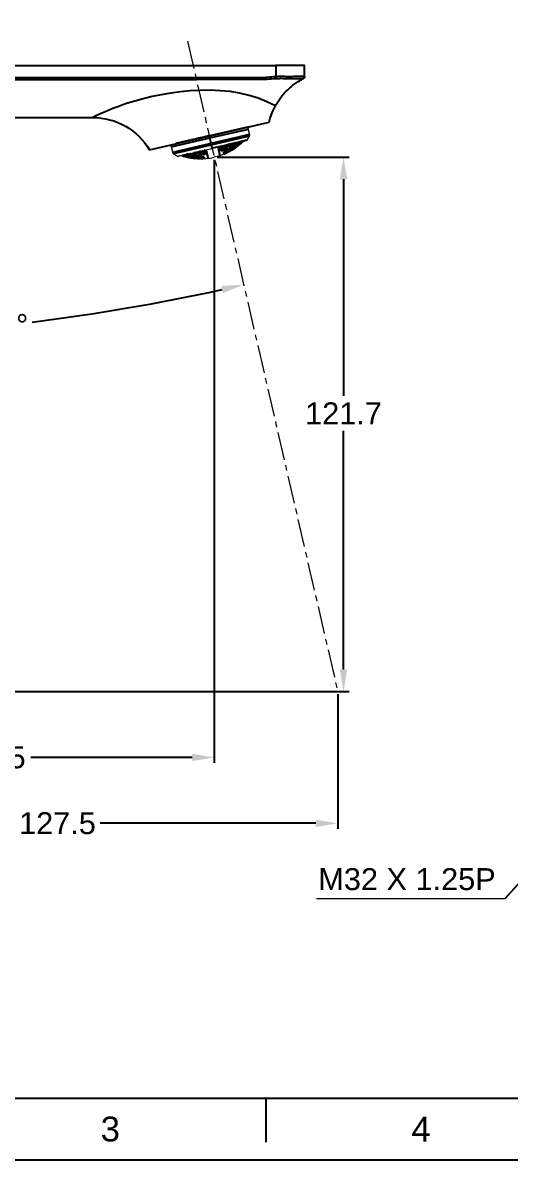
# Model space of a CAD drawing. Header units: millimetres. Extents: x 4812 to 5406, y -603 to -183.
# Drawn here: x 4983.4 to 5094.4, y -603.4 to -344.5 of the extents above; entities that cross this region are included whole.
import ezdxf

# ---------------------------------------------------------------- set-up
doc = ezdxf.new("R2010")
doc.units = ezdxf.units.MM
doc.header["$LTSCALE"] = 0.1
doc.linetypes.add('CENTERX2', pattern=[101.6, 63.5, -12.7, 12.7, -12.7])
doc.layers.get('0').update_dxf_attribs({"lineweight": 13})
doc.layers.add('CENTER', color=1, linetype='CENTERX2', lineweight=15)
doc.layers.add('DIM', color=3, linetype='Continuous', lineweight=9)
doc.layers.add('FORM', color=7, linetype='Continuous')
doc.styles.get("Standard").update_dxf_attribs({"font": 'arial.ttf'})
doc.dimstyles.new('사본(2) ISO-25', dxfattribs={"dimtxt": 5, "dimasz": 5, "dimexe": 1.25, "dimexo": 0.625, "dimgap": 1.5, "dimtad": 1, "dimtih": 1, "dimtoh": 1, "dimdec": 1, "dimdsep": 46, "dimtxsty": 'Standard', "dimcen": 5, "dimclrd": 3, "dimclre": 3, "dimclrt": 4, "dimadec": 0, "dimazin": 0, "dimtfac": 1, "dimtdec": 1, "dimtmove": 0, "dimatfit": 3, "dimfxl": 1.25, "dimarcsym": 0})

# ---------------------------------------------------------------- blocks, each defined once
blk = doc.blocks.new('*D9')
at = {"layer": 'Defpoints', "color": 0, "transparency": 16777216}
for p in [(5027, -375.09), (4953.54, -496.74), (5056.42, -496.74)]:
    blk.add_point(p, dxfattribs=at)
at = {"layer": 'DIM', "color": 3, "lineweight": -2, "transparency": 16777216}
for p, q in [((5027.63, -375.09), (5057.67, -375.09)), ((5056.42, -380.09), (5056.42, -429.39)), ((5056.42, -491.74), (5056.42, -437.41)), ((4954.16, -496.74), (5057.67, -496.74))]:
    blk.add_line(p, q, dxfattribs=at)
at = {"layer": 'DIM', "color": 3, "transparency": 16777216}
for points in [[(5055.58, -380.09), (5057.25, -380.09), (5056.42, -375.09)], [(5055.58, -491.74), (5057.25, -491.74), (5056.42, -496.74)]]:
    blk.add_solid(points, dxfattribs=at)
at = {"layer": 'DIM', "color": 4, "transparency": 16777216, "insert": (5056.42, -433.4), "char_height": 5, "attachment_point": 5}
blk.add_mtext('121.7', dxfattribs=at)
blk = doc.blocks.new('*D10')
at = {"layer": 'Defpoints', "color": 0, "transparency": 16777216}
for p in [(5020.9, -348.67), (4998.65, -410.8), (4927.54, -445.74), (5055.09, -496.74), (4927.54, -502.04)]:
    blk.add_point(p, dxfattribs=at)
at = {"layer": 'DIM', "color": 3, "lineweight": -2, "transparency": 16777216}
blk.add_line((4927.54, -445.11), (4927.54, -414.94), dxfattribs=at)
for start, end in [(277.0615, 282.393), (270.607, 275.5543)]:
    blk.add_arc((4927.54, 55.73), 471.92, start, end, dxfattribs=at)
at = {"layer": 'DIM', "color": 3, "transparency": 16777216}
for points in [[(5028.64, -404.38), (5029, -406.01), (5033.7, -404.1)], [(4932.54, -417), (4932.54, -415.33), (4927.54, -416.19)]]:
    blk.add_solid(points, dxfattribs=at)
at = {"layer": 'DIM', "color": 4, "transparency": 16777216, "insert": (4979.39, -413.34), "char_height": 5, "attachment_point": 5}
blk.add_mtext('13°', dxfattribs=at)
blk = doc.blocks.new('*D11')
at = {"layer": 'Defpoints', "color": 0, "transparency": 16777216}
for p in [(5027, -375.09), (4927.54, -511.74), (5027, -511.74)]:
    blk.add_point(p, dxfattribs=at)
at = {"layer": 'DIM', "color": 3, "lineweight": -2, "transparency": 16777216}
for p, q in [((5027, -375.71), (5027, -512.99)), ((4927.54, -511.12), (4927.54, -510.49)), ((4932.54, -511.74), (4969.26, -511.74)), ((5022, -511.74), (4985.28, -511.74))]:
    blk.add_line(p, q, dxfattribs=at)
at = {"layer": 'DIM', "color": 3, "transparency": 16777216}
for points in [[(4932.54, -510.91), (4932.54, -512.57), (4927.54, -511.74)], [(5022, -510.91), (5022, -512.57), (5027, -511.74)]]:
    blk.add_solid(points, dxfattribs=at)
at = {"layer": 'DIM', "color": 4, "transparency": 16777216, "insert": (4977.27, -511.74), "char_height": 5, "attachment_point": 5}
blk.add_mtext('99.5', dxfattribs=at)
blk = doc.blocks.new('*D69')
at = {"layer": 'Defpoints', "color": 0, "transparency": 16777216}
for p in [(5055.09, -496.74), (4927.54, -526.74), (4927.54, -526.74)]:
    blk.add_point(p, dxfattribs=at)
at = {"layer": 'DIM', "color": 3, "lineweight": -2, "transparency": 16777216}
for p, q in [((5055.09, -497.37), (5055.09, -527.99)), ((4927.54, -526.12), (4927.54, -525.49)), ((4932.54, -526.74), (4981.59, -526.74)), ((5050.09, -526.74), (5001.03, -526.74))]:
    blk.add_line(p, q, dxfattribs=at)
at = {"layer": 'DIM', "color": 3, "transparency": 16777216}
for points in [[(4932.54, -525.91), (4932.54, -527.57), (4927.54, -526.74)], [(5050.09, -525.91), (5050.09, -527.57), (5055.09, -526.74)]]:
    blk.add_solid(points, dxfattribs=at)
at = {"layer": 'DIM', "color": 4, "transparency": 16777216, "insert": (4991.31, -526.74), "char_height": 5, "attachment_point": 5}
blk.add_mtext('127.5', dxfattribs=at)

msp = doc.modelspace()

# ---------------------------------------------------------------- linework, layer by layer
at = {"lineweight": -3}
for p, q in [((5012.24, -373.37), (5039.52, -367.07)), ((5035.05, -369.94), (5017.51, -373.99)), ((5034.99, -370.32), (5017.73, -374.3)), ((5034.57, -368.21), (5025.99, -370.19)), ((5025.99, -370.7), (5034.76, -368.68)), ((5017.22, -372.73), (5025.99, -370.7)), ((5026.28, -371.96), (5025.99, -370.7)), ((5029.29, -372.77), (5029.41, -373.29)), ((5029.83, -372.86), (5029.93, -373.31)), ((5030.46, -372.51), (5030.56, -372.96)), ((5030.98, -372.51), (5031.07, -372.9)), ((5031.7, -372.54), (5031.75, -372.8)), ((5031.71, -371.86), (5031.73, -371.95)), ((5033.24, -371.65), (5033.27, -371.78)), ((5019.88, -374.73), (5019.91, -374.86)), ((5021.36, -374.25), (5021.38, -374.33)), ((5021.67, -374.86), (5021.73, -375.11)), ((5022.3, -374.51), (5022.39, -374.9)), ((5022.46, -375.24), (5022.49, -375.36)), ((5022.77, -374.28), (5022.87, -374.74)), ((5022.97, -375.16), (5023.01, -375.34)), ((5023.48, -374.32), (5023.59, -374.77)), ((5023.93, -374.01), (5024.05, -374.53)), ((5030.66, -373.38), (5030.7, -373.57)), ((5031.15, -373.23), (5031.17, -373.36))]:
    msp.add_line(p, q, dxfattribs=at)
for p, q in [((5027.95, -373.44), (5027.8, -372.76)), ((5031.9, -372.71), (5031.93, -372.83)), ((5021.56, -375.1), (5021.58, -375.22)), ((5025.42, -374.02), (5025.27, -373.35))]:
    msp.add_line(p, q)
at = {"extrusion": (0, 0, -1)}
msp.add_arc((-5023.84, -361.4), 14.05, 225.3835, 257, dxfattribs=at)
msp.add_arc((5023.84, -361.4), 14.05, 251.3835, 283)
at = {"lineweight": -3}
for points, degree in [([(4902.54, -354.24), (4971.79, -354.24), (5041.04, -354.24)], 2), ([(5041.04, -354.24), (5041.04, -355.51), (5041.04, -356.77)], 2), ([(5047.54, -356.74), (5047.54, -355.49), (5047.54, -354.24)], 2), ([(5037.24, -357.01), (4980.39, -357.01), (4923.54, -357.01)], 2), ([(4923.54, -357.39), (4973.23, -357.39), (5022.92, -357.39)], 2), ([(5036.25, -357.39), (5032.78, -357.38), (5028.32, -357.39), (5022.92, -357.39)], 3), ([(5037.24, -357.39), (5036.92, -357.39), (5036.59, -357.39), (5036.25, -357.39)], 3), ([(5041.04, -356.77), (5039.78, -356.87), (5038.51, -357.01), (5037.24, -357.01)], 3), ([(5041.08, -357.23), (5039.6, -357.34), (5038.32, -357.42), (5037.24, -357.39)], 3), ([(5044.68, -356.75), (5043.61, -356.78), (5042.34, -356.68), (5041.04, -356.77)], 3), ([(5042.08, -357.2), (5041.73, -357.2), (5041.4, -357.21), (5041.08, -357.23)], 3), ([(5044.41, -357.25), (5043.69, -357.25), (5042.91, -357.21), (5042.08, -357.2)], 3), ([(5044.77, -357.24), (5044.65, -357.25), (5044.53, -357.25), (5044.41, -357.25)], 3), ([(5045.43, -356.74), (5045.2, -356.74), (5044.94, -356.74), (5044.68, -356.75)], 3), ([(5046.92, -357.24), (5046.67, -357.24), (5046.02, -357.24), (5045.1, -357.24)], 3), ([(5047.23, -357.21), (5047.09, -357.28), (5046.97, -357.34), (5046.84, -357.41)], 3), ([(5047.07, -357.24), (5047.06, -357.24), (5047.01, -357.24), (5046.92, -357.24)], 3), ([(4923.54, -366.04), (4961.44, -366.04), (4999.35, -366.04)], 2), ([(5026.53, -373.06), (5026.45, -372.68), (5026.36, -372.31)], 2), ([(5028.22, -373.47), (5028.15, -373.19), (5028.08, -372.9)], 2), ([(5028.22, -372.76), (5028.24, -372.87), (5028.27, -372.98)], 2), ([(5028.48, -373.07), (5028.45, -372.97), (5028.43, -372.87)], 2), ([(5028.54, -372.59), (5028.58, -372.77), (5028.62, -372.96)], 2), ([(5028.77, -372.54), (5028.88, -373.01), (5028.99, -373.48)], 2), ([(5029.21, -372.44), (5029.24, -372.55), (5029.26, -372.67)], 2), ([(5029.37, -372.4), (5029.4, -372.52), (5029.42, -372.65)], 2), ([(5029.47, -372.83), (5029.52, -373.05), (5029.56, -373.26)], 2), ([(5029.63, -372.72), (5029.65, -372.8), (5029.67, -372.89)], 2), ([(5029.67, -372.89), (5029.69, -372.97), (5029.7, -373.05)], 2), ([(5029.7, -372.32), (5029.76, -372.54), (5029.81, -372.77)], 2), ([(5030.38, -372.17), (5030.41, -372.29), (5030.44, -372.42)], 2), ([(5030.54, -372.13), (5030.56, -372.25), (5030.59, -372.37)], 2), ([(5030.63, -372.54), (5030.67, -372.72), (5030.72, -372.91)], 2), ([(5030.82, -372.56), (5030.8, -372.49), (5030.79, -372.41)], 2), ([(5030.93, -373.01), (5030.89, -372.86), (5030.86, -372.7)], 2), ([(5030.87, -372.05), (5030.92, -372.24), (5030.96, -372.43)], 2), ([(5031.59, -372.08), (5031.64, -372.28), (5031.68, -372.49)], 2), ([(5031.76, -372.09), (5031.8, -372.25), (5031.83, -372.41)], 2), ([(5031.94, -372.08), (5031.91, -371.95), (5031.88, -371.82)], 2), ([(5032.03, -372.47), (5032, -372.33), (5031.97, -372.2)], 2), ([(5032.04, -371.78), (5032.06, -371.86), (5032.08, -371.94)], 2), ([(5032.08, -371.96), (5032.13, -372.15), (5032.17, -372.33)], 2), ([(5032.18, -372.39), (5032.2, -372.48), (5032.23, -372.57)], 2), ([(5032.72, -371.63), (5032.74, -371.74), (5032.77, -371.85)], 2), ([(5032.81, -371.9), (5032.82, -372), (5032.82, -372.1)], 2), ([(5032.88, -371.59), (5032.89, -371.67), (5032.91, -371.76)], 2), ([(5033.21, -371.51), (5033.22, -371.56), (5033.24, -371.61)], 2), ([(5019.85, -374.6), (5019.86, -374.65), (5019.88, -374.7)], 2), ([(5020.19, -374.52), (5020.21, -374.6), (5020.23, -374.68)], 2), ([(5020.35, -374.48), (5020.38, -374.6), (5020.4, -374.71)], 2), ([(5020.39, -374.77), (5020.42, -374.86), (5020.46, -374.95)], 2), ([(5021.02, -374.33), (5021.04, -374.4), (5021.06, -374.48)], 2), ([(5021.06, -374.5), (5021.11, -374.69), (5021.15, -374.88)], 2), ([(5021.16, -374.93), (5021.18, -375.02), (5021.2, -375.12)], 2), ([(5021.24, -374.55), (5021.21, -374.42), (5021.18, -374.29)], 2), ([(5021.33, -374.94), (5021.3, -374.8), (5021.27, -374.67)], 2), ([(5021.41, -374.48), (5021.45, -374.64), (5021.49, -374.8)], 2), ([(5021.56, -374.39), (5021.61, -374.6), (5021.65, -374.8)], 2), ([(5022.19, -374.06), (5022.24, -374.25), (5022.28, -374.43)], 2), ([(5022.42, -375.05), (5022.44, -375.13), (5022.46, -375.21)], 2), ([(5022.46, -374.49), (5022.44, -374.42), (5022.43, -374.34)], 2), ([(5022.57, -374.95), (5022.53, -374.79), (5022.49, -374.63)], 2), ([(5022.53, -373.98), (5022.56, -374.1), (5022.58, -374.22)], 2), ([(5022.62, -374.39), (5022.67, -374.57), (5022.71, -374.76)], 2), ([(5022.69, -373.94), (5022.72, -374.07), (5022.75, -374.19)], 2), ([(5022.73, -374.84), (5022.76, -374.99), (5022.79, -375.13)], 2), ([(5022.88, -374.8), (5022.92, -374.96), (5022.96, -375.12)], 2), ([(5023.36, -373.78), (5023.41, -374.01), (5023.46, -374.23)], 2), ([(5023.6, -374.11), (5023.62, -374.19), (5023.64, -374.28)], 2), ([(5023.61, -374.86), (5023.64, -375), (5023.67, -375.14)], 2), ([(5023.64, -374.28), (5023.66, -374.36), (5023.68, -374.44)], 2), ([(5023.69, -375.21), (5023.71, -375.29), (5023.73, -375.37)], 2), ([(5023.7, -373.71), (5023.73, -373.83), (5023.76, -373.96)], 2), ([(5023.79, -374.92), (5023.82, -375.04), (5023.85, -375.17)], 2), ([(5023.8, -374.14), (5023.85, -374.35), (5023.9, -374.57)], 2), ([(5023.86, -373.67), (5023.88, -373.79), (5023.91, -373.9)], 2), ([(5023.86, -375.2), (5023.86, -375.24), (5023.87, -375.27)], 2), ([(5023.89, -374.54), (5023.94, -374.77), (5024, -375)], 2), ([(5024.02, -375.1), (5024.04, -375.19), (5024.06, -375.29)], 2), ([(5024.23, -375.27), (5024.2, -375.15), (5024.17, -375.03)], 2), ([(5024.29, -373.57), (5024.4, -374.04), (5024.51, -374.51)], 2), ([(5024.53, -373.52), (5024.57, -373.7), (5024.61, -373.88)], 2), ([(5024.76, -374.5), (5024.7, -374.24), (5024.64, -373.98)], 2), ([(5024.79, -373.92), (5024.77, -373.82), (5024.75, -373.72)], 2), ([(5024.89, -373.53), (5024.91, -373.64), (5024.94, -373.75)], 2), ([(5025.01, -374.06), (5025.03, -374.14), (5025.05, -374.23)], 2), ([(5025.2, -374.17), (5025.14, -373.88), (5025.07, -373.6)], 2), ([(5028.34, -373.29), (5028.36, -373.37), (5028.38, -373.46)], 2), ([(5028.76, -373.57), (5028.7, -373.31), (5028.64, -373.05)], 2), ([(5029.58, -374.03), (5029.55, -373.91), (5029.52, -373.79)], 2), ([(5029.56, -373.23), (5029.61, -373.46), (5029.67, -373.7)], 2), ([(5029.69, -373.79), (5029.71, -373.88), (5029.73, -373.98)], 2), ([(5029.81, -373.53), (5029.84, -373.65), (5029.87, -373.78)], 2), ([(5029.88, -373.81), (5029.89, -373.85), (5029.9, -373.88)], 2), ([(5029.95, -373.4), (5029.99, -373.54), (5030.02, -373.68)], 2), ([(5030.03, -373.74), (5030.05, -373.82), (5030.07, -373.9)], 2), ([(5030.57, -373.02), (5030.61, -373.18), (5030.65, -373.34)], 2), ([(5030.74, -373), (5030.77, -373.14), (5030.8, -373.28)], 2), ([(5031.1, -373.05), (5031.12, -373.12), (5031.14, -373.2)], 2)]:
    msp.add_open_spline(points, degree=degree, dxfattribs=at)
for points, weights in [([(5047.54, -354.24), (5047.54, -354.24), (5041.04, -354.24)], [1, 0.707106781187, 1]), ([(5041.04, -356.77), (5041.07, -357.1), (5041.08, -357.23)], [1, 0.833645865306, 1]), ([(5047.54, -356.74), (5047.54, -356.74), (5045.43, -356.74)], [1, 0.91534854214, 1]), ([(5047.54, -356.74), (5047.54, -357.21), (5047.07, -357.24)], [1, 0.725615669333, 1]), ([(5025.99, -370.19), (5021.81, -371.16), (5018.33, -371.96)], [1, 0.95612594635, 1]), ([(5026.28, -371.96), (5026.33, -372.16), (5026.36, -372.31)], [1, 0.923879532409, 1]), ([(5026.36, -372.31), (5026.36, -372.29), (5026.35, -372.27)], [1, 0.991026304628, 0.984168392597]), ([(5034.41, -371.24), (5034.41, -371.24), (5026.53, -373.06)], [1, 0.707106781149, 1]), ([(5028.08, -372.88), (5027.96, -372.92), (5027.85, -372.96)], [1, 0.999949412845, 1]), ([(5028.48, -373.07), (5028.28, -372.99), (5028.08, -372.88)], [1, 0.99960451235, 1]), ([(5028.28, -372.65), (5028.25, -372.71), (5028.22, -372.77)], [0.999846458921, 0.999899274947, 1]), ([(5028.22, -372.77), (5028.25, -372.71), (5028.28, -372.65)], [1, 0.999899274947, 0.999846458921]), ([(5028.22, -372.77), (5028.42, -372.87), (5028.62, -372.96)], [1, 0.999599328247, 1]), ([(5028.62, -372.96), (5028.94, -372.82), (5029.26, -372.67)], [1, 0.999603876631, 1]), ([(5029.29, -372.77), (5028.97, -372.92), (5028.64, -373.06)], [1, 0.999608585823, 1]), ([(5029.4, -372.39), (5029.33, -372.53), (5029.26, -372.67)], [0.999798246161, 0.999761002014, 1]), ([(5029.26, -372.67), (5029.32, -372.56), (5029.38, -372.45)], [1, 0.999806363172, 0.999794059562]), ([(5029.67, -372.89), (5029.48, -372.84), (5029.29, -372.77)], [1, 0.999613673626, 1]), ([(5029.41, -373.29), (5029.54, -373.1), (5029.67, -372.89)], [1, 0.99962972665, 1]), ([(5029.58, -372.35), (5029.5, -372.5), (5029.42, -372.65)], [0.999804861086, 0.999745953067, 1]), ([(5029.42, -372.65), (5029.62, -372.72), (5029.81, -372.77)], [1, 0.999607092389, 1]), ([(5029.83, -372.86), (5029.7, -373.07), (5029.56, -373.26)], [1, 0.999629947973, 1]), ([(5029.81, -372.77), (5030.13, -372.6), (5030.44, -372.42)], [1, 0.999607176833, 1]), ([(5029.83, -372.86), (5029.83, -372.86), (5029.83, -372.86)], [0.999998074349, 0.999999034767, 1]), ([(5030.56, -372.18), (5030.5, -372.3), (5030.44, -372.42)], [0.999793909511, 0.999796885504, 1]), ([(5030.44, -372.42), (5030.5, -372.3), (5030.56, -372.18)], [1, 0.999796885503, 0.999793909511]), ([(5030.82, -372.56), (5030.64, -372.55), (5030.45, -372.51)], [1, 0.999611025131, 1]), ([(5030.56, -372.96), (5030.7, -372.77), (5030.82, -372.56)], [1, 0.999626207317, 1]), ([(5030.74, -372.08), (5030.67, -372.23), (5030.59, -372.37)], [0.999803175126, 0.999749310789, 1]), ([(5030.59, -372.37), (5030.67, -372.23), (5030.74, -372.08)], [1, 0.999749310789, 0.999803175126]), ([(5030.59, -372.37), (5030.78, -372.41), (5030.96, -372.43)], [1, 0.999604696884, 1]), ([(5030.98, -372.51), (5030.85, -372.72), (5030.72, -372.91)], [1, 0.999625176587, 1]), ([(5030.72, -372.91), (5030.89, -372.91), (5031.07, -372.9)], [1, 0.999635793804, 1]), ([(5030.96, -372.43), (5031.27, -372.23), (5031.57, -372.01)], [1, 0.999600342462, 1]), ([(5031.07, -372.9), (5031.38, -372.7), (5031.68, -372.49)], [1, 0.999630187106, 1]), ([(5031.14, -373.2), (5031.45, -373.01), (5031.75, -372.8)], [1, 0.999647922738, 1]), ([(5031.57, -372.01), (5031.61, -371.94), (5031.64, -371.88)], [1, 0.99988160596, 0.999829603618]), ([(5031.94, -372.08), (5031.77, -372.1), (5031.59, -372.09)], [1, 0.999599185884, 1]), ([(5031.68, -372.49), (5031.82, -372.29), (5031.94, -372.08)], [1, 0.999613149831, 1]), ([(5032.03, -372.47), (5031.87, -372.51), (5031.69, -372.54)], [1, 0.999625920361, 1]), ([(5031.78, -371.85), (5031.75, -371.9), (5031.73, -371.95)], [0.999858962091, 0.999910678388, 1]), ([(5031.73, -371.95), (5031.9, -371.95), (5032.08, -371.94)], [1, 0.999591760992, 1]), ([(5031.75, -372.8), (5031.9, -372.64), (5032.03, -372.47)], [1, 0.999634473039, 1]), ([(5031.79, -372.95), (5031.94, -372.83), (5032.08, -372.69)], [1, 0.999645471351, 1]), ([(5032.09, -372.01), (5031.97, -372.22), (5031.83, -372.41)], [1, 0.999610690613, 1]), ([(5031.83, -372.41), (5032, -372.38), (5032.17, -372.33)], [1, 0.999620154216, 1]), ([(5031.9, -372.71), (5032.07, -372.65), (5032.23, -372.57)], [1, 0.999636364725, 1]), ([(5032.18, -372.38), (5032.12, -372.45), (5032.06, -372.53)], [1, 0.999843823448, 0.999820073081]), ([(5032.08, -371.94), (5032.22, -371.83), (5032.36, -371.71)], [1, 0.999806240176, 0.999792224718]), ([(5032.17, -372.33), (5032.48, -372.1), (5032.77, -371.85)], [1, 0.999609823335, 1]), ([(5032.2, -372.37), (5032.19, -372.37), (5032.18, -372.38)], [0.999979711309, 0.999989574988, 1]), ([(5032.23, -372.57), (5032.53, -372.34), (5032.82, -372.1)], [1, 0.999624949873, 1]), ([(5032.77, -371.85), (5032.86, -371.72), (5032.94, -371.58)], [1, 0.999721554142, 0.999819884182]), ([(5032.88, -371.68), (5032.82, -371.77), (5032.77, -371.85)], [0.999799838465, 0.999828217712, 1]), ([(5032.93, -371.84), (5032.88, -371.86), (5032.81, -371.9)], [0.999800439008, 0.999806289999, 0.999885629475]), ([(5032.82, -372.1), (5032.97, -371.93), (5033.1, -371.76)], [1, 0.999607485537, 1]), ([(5033.04, -371.55), (5032.98, -371.66), (5032.91, -371.76)], [0.99979206439, 0.999793302552, 1]), ([(5032.91, -371.76), (5033.08, -371.69), (5033.24, -371.61)], [1, 0.999592645186, 1]), ([(5032.97, -371.99), (5033.12, -371.89), (5033.27, -371.78)], [1, 0.999606195701, 1]), ([(5033.24, -371.61), (5033.31, -371.54), (5033.38, -371.48)], [1, 0.999895086864, 0.999842060382]), ([(5019.88, -374.7), (5019.78, -374.67), (5019.68, -374.64)], [1, 0.999895086864, 0.999842060382]), ([(5020.23, -374.68), (5020.05, -374.7), (5019.88, -374.7)], [1, 0.999592645186, 1]), ([(5020.28, -374.92), (5020.1, -374.9), (5019.91, -374.86)], [1, 0.999606195701, 1]), ([(5020.02, -374.56), (5020.13, -374.62), (5020.23, -374.68)], [0.99979206439, 0.999793302552, 1]), ([(5020.46, -374.95), (5020.26, -374.87), (5020.06, -374.77)], [1, 0.999607485537, 1]), ([(5020.4, -374.71), (5020.26, -374.63), (5020.12, -374.54)], [1, 0.999721554142, 0.999819884182]), ([(5020.23, -374.6), (5020.31, -374.66), (5020.4, -374.71)], [0.999799838465, 0.999828217712, 1]), ([(5020.25, -374.76), (5020.3, -374.76), (5020.39, -374.77)], [0.999800439008, 0.999806289999, 0.999885629475]), ([(5021.15, -374.88), (5020.77, -374.8), (5020.4, -374.71)], [1, 0.999609823335, 1]), ([(5021.2, -375.12), (5020.83, -375.04), (5020.46, -374.95)], [1, 0.999624949873, 1]), ([(5021.06, -374.48), (5020.88, -374.44), (5020.71, -374.4)], [1, 0.999806240176, 0.999792224718]), ([(5021.38, -374.33), (5021.22, -374.42), (5021.06, -374.48)], [1, 0.999591760992, 1]), ([(5021.08, -374.55), (5021.28, -374.68), (5021.49, -374.8)], [1, 0.999610690613, 1]), ([(5021.14, -374.92), (5021.15, -374.92), (5021.16, -374.92)], [0.999979711309, 0.999989574988, 1]), ([(5021.49, -374.8), (5021.32, -374.85), (5021.15, -374.88)], [1, 0.999620154216, 1]), ([(5021.16, -374.92), (5021.25, -374.97), (5021.33, -375)], [1, 0.999843823448, 0.999820073081]), ([(5021.56, -375.1), (5021.38, -375.12), (5021.2, -375.12)], [1, 0.999636364725, 1]), ([(5021.24, -374.55), (5021.41, -374.49), (5021.56, -374.41)], [1, 0.999599185884, 1]), ([(5021.65, -374.8), (5021.45, -374.69), (5021.24, -374.55)], [1, 0.999613149831, 1]), ([(5021.29, -374.27), (5021.33, -374.3), (5021.38, -374.33)], [0.999858962091, 0.999910678388, 1]), ([(5021.33, -374.94), (5021.5, -374.91), (5021.67, -374.86)], [1, 0.999625920361, 1]), ([(5021.73, -375.11), (5021.53, -375.03), (5021.33, -374.94)], [1, 0.999634473039, 1]), ([(5021.76, -375.27), (5021.57, -375.22), (5021.38, -375.16)], [1, 0.999645471351, 1]), ([(5021.54, -374.32), (5021.48, -374.28), (5021.42, -374.24)], [1, 0.99988160596, 0.999829603618]), ([(5022.28, -374.43), (5021.91, -374.39), (5021.54, -374.32)], [1, 0.999600342462, 1]), ([(5022.39, -374.9), (5022.02, -374.86), (5021.65, -374.8)], [1, 0.999630187106, 1]), ([(5022.46, -375.21), (5022.09, -375.17), (5021.73, -375.11)], [1, 0.999647922738, 1]), ([(5022.49, -375.36), (5022.13, -375.32), (5021.76, -375.27)], [1, 0.999656450795, 1]), ([(5022.58, -374.22), (5022.43, -374.34), (5022.28, -374.43)], [1, 0.999604696884, 1]), ([(5022.3, -374.51), (5022.5, -374.65), (5022.71, -374.76)], [1, 0.999625176587, 1]), ([(5022.32, -374.03), (5022.45, -374.13), (5022.58, -374.22)], [0.999803175126, 0.999749310789, 1]), ([(5022.58, -374.22), (5022.45, -374.13), (5022.32, -374.03)], [1, 0.999749310789, 0.999803175126]), ([(5022.71, -374.76), (5022.55, -374.84), (5022.39, -374.9)], [1, 0.999635793804, 1]), ([(5022.46, -374.49), (5022.62, -374.4), (5022.77, -374.28)], [1, 0.999611025131, 1]), ([(5022.87, -374.74), (5022.67, -374.63), (5022.46, -374.49)], [1, 0.999626207317, 1]), ([(5022.79, -375.13), (5022.63, -375.17), (5022.46, -375.21)], [1, 0.999654689627, 1]), ([(5022.66, -375.36), (5022.58, -375.36), (5022.49, -375.36)], [0.999832633801, 0.999840363864, 1]), ([(5022.53, -374.04), (5022.64, -374.12), (5022.75, -374.19)], [0.999793909511, 0.999796885504, 1]), ([(5022.75, -374.19), (5022.64, -374.12), (5022.53, -374.04)], [1, 0.999796885503, 0.999793909511]), ([(5022.57, -374.95), (5022.73, -374.88), (5022.89, -374.8)], [1, 0.999640553625, 1]), ([(5022.96, -375.12), (5022.76, -375.04), (5022.57, -374.95)], [1, 0.999650228195, 1]), ([(5022.59, -375.04), (5022.69, -375.09), (5022.79, -375.13)], [0.99982480532, 0.999815590526, 1]), ([(5023.01, -375.34), (5022.82, -375.3), (5022.63, -375.24)], [1, 0.999664069629, 1]), ([(5022.84, -375.34), (5022.78, -375.35), (5022.71, -375.35)], [1, 0.999873691342, 0.999842482344]), ([(5023.46, -374.23), (5023.1, -374.22), (5022.75, -374.19)], [1, 0.999607176833, 1]), ([(5022.81, -375.2), (5022.89, -375.18), (5022.97, -375.16)], [0.999829659877, 0.999838008231, 1]), ([(5023.59, -374.77), (5023.23, -374.76), (5022.87, -374.74)], [1, 0.999640345395, 1]), ([(5023.67, -375.14), (5023.32, -375.14), (5022.96, -375.12)], [1, 0.99966096037, 1]), ([(5023.73, -375.37), (5023.37, -375.36), (5023.01, -375.34)], [1, 0.999672438637, 1]), ([(5023.76, -373.96), (5023.61, -374.1), (5023.46, -374.23)], [1, 0.999607092389, 1]), ([(5023.48, -374.32), (5023.49, -374.32), (5023.49, -374.32)], [0.999998074349, 0.999999034767, 1]), ([(5023.49, -373.76), (5023.62, -373.86), (5023.76, -373.96)], [0.999804861086, 0.999745953067, 1]), ([(5023.49, -374.32), (5023.69, -374.45), (5023.9, -374.57)], [1, 0.999629947973, 1]), ([(5023.9, -374.57), (5023.74, -374.68), (5023.59, -374.77)], [1, 0.999642092213, 1]), ([(5023.6, -374.84), (5023.8, -374.93), (5024, -375)], [1, 0.999656849897, 1]), ([(5023.64, -374.28), (5023.79, -374.15), (5023.93, -374.01)], [1, 0.999613673626, 1]), ([(5024.05, -374.53), (5023.85, -374.41), (5023.64, -374.28)], [1, 0.99962972665, 1]), ([(5023.66, -373.72), (5023.79, -373.82), (5023.91, -373.9)], [0.999798246161, 0.999761002014, 1]), ([(5024, -375), (5023.84, -375.08), (5023.67, -375.14)], [1, 0.999664108425, 1]), ([(5023.67, -375.19), (5023.68, -375.19), (5023.69, -375.19)], [0.999988969381, 0.999994391296, 1]), ([(5023.69, -375.19), (5023.77, -375.21), (5023.85, -375.23)], [1, 0.999859984565, 0.999839951585]), ([(5023.91, -373.9), (5023.81, -373.83), (5023.71, -373.76)], [1, 0.999806363172, 0.999794059562]), ([(5024.06, -375.29), (5023.9, -375.34), (5023.73, -375.37)], [1, 0.99967685085, 1]), ([(5024.61, -373.88), (5024.26, -373.9), (5023.91, -373.9)], [1, 0.999603876631, 1]), ([(5024.23, -375.27), (5024.07, -375.23), (5023.92, -375.19)], [1, 0.999732895188, 0.999903578034]), ([(5023.93, -374.01), (5024.29, -374), (5024.64, -373.98)], [1, 0.999608585823, 1]), ([(5024.26, -375.42), (5024.11, -375.41), (5023.96, -375.39)], [1, 0.99974001176, 0.999906260523]), ([(5024.03, -375.09), (5024.1, -375.06), (5024.17, -375.03)], [0.999837306735, 0.999858477796, 1]), ([(5024.76, -374.5), (5024.41, -374.52), (5024.05, -374.53)], [1, 0.99964005014, 1]), ([(5024.17, -375.03), (5024.4, -375.02), (5024.62, -375.01)], [1, 0.999862351818, 1]), ([(5024.68, -375.25), (5024.45, -375.26), (5024.23, -375.27)], [1, 0.99986626399, 1]), ([(5024.71, -375.4), (5024.49, -375.41), (5024.26, -375.42)], [1, 0.999869218925, 1]), ([(5024.89, -373.54), (5024.76, -373.72), (5024.61, -373.88)], [1, 0.999599328247, 1]), ([(5024.62, -375.01), (5024.66, -375.15), (5024.68, -375.25)], [1, 0.999029765637, 1]), ([(5024.64, -373.98), (5024.81, -374.09), (5024.98, -374.19)], [1, 0.999741718446, 1]), ([(5025.04, -374.23), (5024.9, -374.37), (5024.76, -374.5)], [0.999983641329, 0.999649264067, 1]), ([(5024.79, -373.46), (5024.84, -373.5), (5024.89, -373.54)], [0.999846458921, 0.999899274947, 1]), ([(5024.89, -373.54), (5024.84, -373.5), (5024.79, -373.46)], [1, 0.999899274947, 0.999846458921]), ([(5024.79, -373.92), (5024.93, -373.76), (5025.07, -373.58)], [1, 0.99960451235, 1]), ([(5025.2, -374.17), (5025, -374.05), (5024.79, -373.92)], [1, 0.999624238658, 1]), ([(5024.79, -373.92), (5025, -374.05), (5025.2, -374.17)], [1, 0.999624239391, 1]), ([(5025.07, -373.58), (5025.19, -373.56), (5025.31, -373.55)], [1, 0.999949412845, 1]), ([(5025.35, -374.15), (5025.27, -374.16), (5025.2, -374.17)], [1, 0.999985734096, 1]), ([(5025.62, -375.33), (5025.62, -375.33), (5025.35, -374.15)], [0.956514502386, 0.956514502386, 0.99997936833]), ([(5028.08, -373.52), (5028.15, -373.49), (5028.22, -373.47)], [1, 0.999985734096, 1]), ([(5028.35, -374.7), (5028.35, -374.7), (5028.08, -373.52)], [0.956514502386, 0.956514502386, 0.99997936833]), ([(5028.22, -373.47), (5028.35, -373.28), (5028.48, -373.07)], [1, 0.999624238658, 1]), ([(5028.48, -373.07), (5028.35, -373.28), (5028.22, -373.47)], [1, 0.999624239391, 1]), ([(5028.39, -373.46), (5028.57, -373.53), (5028.76, -373.57)], [0.999983641329, 0.999649264067, 1]), ([(5028.64, -373.06), (5028.54, -373.23), (5028.43, -373.39)], [1, 0.999741718446, 1]), ([(5028.76, -373.57), (5029.09, -373.44), (5029.41, -373.29)], [1, 0.99964005014, 1]), ([(5029.52, -373.79), (5029.31, -373.89), (5029.11, -373.97)], [1, 0.999862351818, 1]), ([(5029.11, -373.97), (5029.14, -374.12), (5029.16, -374.21)], [1, 0.999029765637, 1]), ([(5029.16, -374.21), (5029.37, -374.13), (5029.58, -374.03)], [1, 0.99986626399, 1]), ([(5029.2, -374.36), (5029.4, -374.28), (5029.61, -374.18)], [1, 0.999869218925, 1]), ([(5029.67, -373.79), (5029.6, -373.79), (5029.52, -373.79)], [0.999837306735, 0.999858477796, 1]), ([(5029.56, -373.26), (5029.75, -373.29), (5029.93, -373.31)], [1, 0.999642092213, 1]), ([(5029.58, -374.03), (5029.7, -373.93), (5029.82, -373.82)], [1, 0.999732895188, 0.999903578034]), ([(5029.61, -374.18), (5029.74, -374.11), (5029.87, -374.03)], [1, 0.99974001176, 0.999906260523]), ([(5029.94, -373.37), (5029.81, -373.54), (5029.67, -373.7)], [1, 0.999656849897, 1]), ([(5029.67, -373.7), (5029.84, -373.7), (5030.02, -373.68)], [1, 0.999664108425, 1]), ([(5029.73, -373.98), (5029.9, -373.95), (5030.07, -373.9)], [1, 0.99967685085, 1]), ([(5030.03, -373.72), (5029.96, -373.78), (5029.9, -373.84)], [1, 0.999859984565, 0.999839951585]), ([(5029.93, -373.31), (5030.25, -373.14), (5030.56, -372.96)], [1, 0.999640345395, 1]), ([(5030.02, -373.68), (5030.34, -373.52), (5030.65, -373.34)], [1, 0.99966096037, 1]), ([(5030.04, -373.72), (5030.03, -373.72), (5030.03, -373.72)], [0.999988969381, 0.999994391296, 1]), ([(5030.07, -373.9), (5030.39, -373.74), (5030.7, -373.57)], [1, 0.999672438637, 1]), ([(5030.93, -373.01), (5030.75, -373.03), (5030.57, -373.03)], [1, 0.999640553625, 1]), ([(5030.65, -373.34), (5030.79, -373.19), (5030.93, -373.01)], [1, 0.999650228195, 1]), ([(5030.82, -373.35), (5030.74, -373.37), (5030.66, -373.38)], [0.999829659877, 0.999838008231, 1]), ([(5030.7, -373.57), (5030.85, -373.45), (5030.99, -373.31)], [1, 0.999664069629, 1]), ([(5030.95, -373.11), (5030.88, -373.2), (5030.8, -373.28)], [0.99982480532, 0.999815590526, 1]), ([(5030.8, -373.28), (5030.97, -373.25), (5031.14, -373.2)], [1, 0.999654689627, 1]), ([(5030.85, -373.49), (5030.91, -373.47), (5030.97, -373.45)], [1, 0.999873691342, 0.999842482344]), ([(5031.02, -373.43), (5031.1, -373.39), (5031.17, -373.36)], [0.999832633801, 0.999840363864, 1]), ([(5031.17, -373.36), (5031.49, -373.16), (5031.79, -372.95)], [1, 0.999656450795, 1])]:
    msp.add_rational_spline(points, weights, degree=2, dxfattribs=at)
for points, knots in [([(5045.1, -357.24), (5045.05, -357.24), (5044.94, -357.24), (5044.83, -357.24), (5044.77, -357.24)], [0, 0, 0, 0, 0.1824407, 0.4326225, 0.4326225, 0.4326225, 0.4326225]), ([(5040.9, -363.42), (5031.05, -357.76), (5016.47, -359.76), (5004.75, -363.65), (5002.8, -364.45), (5000.09, -365.66), (4999.35, -366.04), (4999.35, -366.04)], [-18.692131, -18.692131, -18.692131, -18.692131, 18.026962, 18.026962, 27.040802, 27.040802, 36.000141, 36.000141, 36.000141, 36.000141]), ([(5039.52, -367.07), (5040.07, -364.74), (5041.14, -362.7), (5043.07, -360.35), (5043.7, -359.7), (5044.38, -359.12)], [0, 0, 0, 0, 6.531972, 6.531972, 9.348814, 9.348814, 9.348814, 9.348814]), ([(5044.38, -359.12), (5044.38, -359.12), (5044.48, -359.03), (5044.59, -358.95), (5044.73, -358.83), (5045.01, -358.62), (5045.33, -358.4), (5045.59, -358.21), (5046.04, -357.91), (5046.4, -357.7), (5046.57, -357.59), (5046.76, -357.48), (5046.84, -357.43)], [13.592986, 13.592986, 13.592986, 13.592986, 14.791354, 14.791354, 14.791354, 16.312465, 16.312465, 16.312465, 17.786235, 17.786235, 17.786235, 18.482673, 18.482673, 18.482673, 18.482673]), ([(4999.35, -366.04), (5001.95, -366.04), (5004.5, -366.72), (5006.76, -368), (5009.02, -369.28), (5010.91, -371.13), (5012.24, -373.37)], [0.002104, 0.002104, 0.002104, 0.002104, 7.839923, 7.839923, 7.839923, 15.679802, 15.679802, 15.679802, 15.679802])]:
    msp.add_open_spline(points, degree=3, knots=knots, dxfattribs=at)
for points, degree in [([(5034.41, -371.24), (5034.7, -370.78), (5034.99, -370.32)], 2), ([(5034.94, -368.12), (5034.81, -368.15), (5034.69, -368.18), (5034.57, -368.21)], 3), ([(5035.05, -369.94), (5034.9, -369.31), (5034.76, -368.68)], 2), ([(5017.22, -372.73), (5017.37, -373.36), (5017.51, -373.99)], 2), ([(5031.86, -372.51), (5031.88, -372.61), (5031.9, -372.71)], 2), ([(5032.08, -372.69), (5032.06, -372.61), (5032.04, -372.52)], 2), ([(5032.93, -371.84), (5032.95, -371.91), (5032.97, -371.99)], 2), ([(5033.1, -371.76), (5033.08, -371.65), (5033.05, -371.55)], 2), ([(5033.1, -371.74), (5033.12, -371.83), (5033.14, -371.91)], 2), ([(5017.73, -374.3), (5018.19, -374.59), (5018.65, -374.87)], 2), ([(5020.06, -374.77), (5020.04, -374.66), (5020.01, -374.56)], 2), ([(5020.06, -374.75), (5020.08, -374.84), (5020.1, -374.92)], 2), ([(5020.25, -374.76), (5020.26, -374.84), (5020.28, -374.92)], 2), ([(5021.38, -375.16), (5021.36, -375.08), (5021.34, -374.99)], 2), ([(5021.51, -374.9), (5021.53, -375), (5021.56, -375.1)], 2), ([(5022.63, -375.24), (5022.61, -375.14), (5022.59, -375.04)], 2), ([(5022.63, -375.23), (5022.65, -375.31), (5022.67, -375.38)], 2), ([(5022.8, -375.15), (5022.82, -375.25), (5022.84, -375.34)], 2), ([(5025.7, -375.21), (5025.68, -375.24), (5025.64, -375.3), (5025.62, -375.33)], 3), ([(5028.23, -374.63), (5028.26, -374.65), (5028.32, -374.69), (5028.35, -374.7)], 3), ([(5030.81, -373.3), (5030.83, -373.4), (5030.85, -373.49)], 2), ([(5030.99, -373.31), (5030.97, -373.21), (5030.95, -373.11)], 2), ([(5030.99, -373.3), (5031.01, -373.38), (5031.03, -373.45)], 2)]:
    msp.add_open_spline(points, degree=degree)
for points, weights, knots in [([(5034.76, -368.68), (5034.73, -368.55), (5034.75, -368.42), (5034.82, -368.3), (5034.9, -368.25), (5035.06, -368.13), (5035.13, -368.08)], [0.99757462391, 0.900180343081, 0.851483202667, 0.851483202667, 0.851483202667, 0.851483202667, 0.851483202667], [0.8701007, 0.8701007, 0.8701007, 0.8701007, 1.2729727, 1.2729727, 1.2729727, 1.6556561, 1.6556561, 1.6556561, 1.6556561]), ([(5016.62, -372.35), (5016.72, -372.37), (5016.9, -372.4), (5017, -372.42), (5017.12, -372.49), (5017.19, -372.6), (5017.22, -372.73)], [1, 1, 1, 1, 1, 1.0571909584, 1.17157287521], [0, 0, 0, 0, 0.3826834, 0.3826834, 0.3826834, 0.7855554, 0.7855554, 0.7855554, 0.7855554])]:
    msp.add_rational_spline(points, weights, degree=3, knots=knots)
for points, weights, degree in [([(5034.99, -370.32), (5035.06, -370.2), (5035.08, -370.07), (5035.05, -369.94)], [1, 1.00000000017, 1.05719095859, 1.17157287525], 3), ([(5032.08, -372.69), (5031.87, -372.8), (5031.65, -372.87)], [1, 0.999518618236, 1.00032833098], 2), ([(5033.24, -371.65), (5033.11, -371.83), (5032.97, -371.99)], [1, 0.999602791323, 1], 2), ([(5017.51, -373.99), (5017.54, -374.11), (5017.62, -374.23), (5017.73, -374.3)], [0.997574623978, 0.900180343377, 0.85148320294, 0.851483202667], 3), ([(5018.65, -374.87), (5018.65, -374.87), (5026.48, -373.07)], [1, 0.709654836233, 1], 2), ([(5019.89, -374.73), (5020.08, -374.83), (5020.28, -374.92)], [1, 0.999602791323, 1], 2), ([(5021.38, -375.16), (5021.62, -375.16), (5021.85, -375.13)], [1, 0.999518618236, 1.00032833098], 2), ([(5022.46, -375.24), (5022.46, -375.24), (5022.47, -375.24)], [0.999998259866, 0.999999127761, 1], 2), ([(5022.47, -375.24), (5022.66, -375.3), (5022.84, -375.34)], [1, 0.999662143264, 1], 2), ([(5024.69, -375.28), (5024.71, -375.36), (5024.71, -375.4)], [1, 0.999059793042, 1], 2), ([(5025.67, -375.08), (5025.6, -374.81), (5025.42, -374.02)], [1, 0.989934738206, 1], 2), ([(5025.7, -375.21), (5025.7, -375.21), (5025.67, -375.08)], [1, 0.99757314533, 1], 2), ([(5026.47, -373.07), (5026.5, -373.06), (5026.53, -373.06)], [0.996526508765, 0.99825283217, 1], 2), ([(5028.2, -374.5), (5028.14, -374.23), (5027.95, -373.44)], [1, 0.989934738206, 1], 2), ([(5028.23, -374.63), (5028.23, -374.63), (5028.2, -374.5)], [1, 0.99757314533, 1], 2), ([(5029.17, -374.24), (5029.19, -374.33), (5029.2, -374.36)], [1, 0.999059793042, 1], 2), ([(5031.14, -373.23), (5031, -373.37), (5030.85, -373.49)], [1, 0.999662143264, 1], 2), ([(5031.15, -373.23), (5031.15, -373.23), (5031.14, -373.23)], [0.999998259866, 0.999999127761, 1], 2)]:
    msp.add_rational_spline(points, weights, degree=degree)
at = {"layer": 'CENTER'}
msp.add_line((5020.9, -348.67), (5055.09, -496.74), dxfattribs=at)
at = {"layer": 'DIM'}
msp.add_line((5093.16, -543.91, 0), (5050.24, -543.91, 0), dxfattribs=at)
at = {"layer": 'DIM', "linetype": 'ByBlock', "lineweight": -2, "elevation": 0}
msp.add_lwpolyline([(5104.88, -530.91), (5093.16, -543.91)], dxfattribs=at)
at = {"layer": 'FORM'}
for p, q in [((4826.54, -589.31), (5392.3, -589.31)), ((5038.7, -589.31), (5038.7, -599.31))]:
    msp.add_line(p, q, dxfattribs=at)
msp.add_lwpolyline([(4812.4, -183.38), (5406.44, -183.38), (5406.44, -603.45), (4812.4, -603.45)], close=True, dxfattribs=at)
msp.add_point((5038.7, -589.31), dxfattribs=at)

# ---------------------------------------------------------------- texts
at = {"layer": 'DIM', "color": 4, "insert": (5091.06, -542.02, 0), "char_height": 5, "attachment_point": 9}
msp.add_mtext('M32 X 1.25P', dxfattribs=at)
at = {"layer": 'FORM', "char_height": 5.66, "attachment_point": 5}
for s, insert in [('3', (5003.34, -596.38)), ('4', (5074.06, -596.38))]:
    msp.add_mtext_dynamic_manual_height_columns(s, width=50.0086, gutter_width=12.5, heights=[0], dxfattribs=dict(at, insert=insert))

# ---------------------------------------------------------------- dimensions: what is measured, and where the dimension line sits
at = {"layer": 'DIM'}
dim = msp.add_angular_dim_2l(base=(4998.65, -410.8), line1=((5020.9, -348.67), (5055.09, -496.74)), line2=((4927.54, -445.74), (4927.54, -502.04)), dimstyle='사본(2) ISO-25', override={"dimtad": 0}, dxfattribs=at)
dim.commit()
dim.dimension.update_dxf_attribs({"geometry": '*D10', "text_midpoint": (4979.39, -413.34), "dimtype": 162})
dim = msp.add_linear_dim(base=(5027, -511.74), p1=(4927.54, -511.74), p2=(5027, -375.09), dimstyle='사본(2) ISO-25', override={"dimtad": 0}, dxfattribs=at)
dim.commit()
dim.dimension.update_dxf_attribs({"geometry": '*D11', "text_midpoint": (4977.27, -511.74), "dimtype": 160})
dim = msp.add_linear_dim(base=(5056.4168, -496.7409), p1=(5027.002, -375.088), p2=(4953.5398, -496.7409), angle=90, dimstyle='사본(2) ISO-25', override={"dimtad": 0}, dxfattribs=at)
dim.commit()
dim.dimension.update_dxf_attribs({"geometry": '*D9', "text_midpoint": (5056.4168, -433.4042), "dimtype": 160})
dim = msp.add_linear_dim(base=(4927.5398, -526.7409), p1=(5055.0878, -496.7409), p2=(4927.5398, -526.7409), dimstyle='사본(2) ISO-25', override={"dimtad": 0}, dxfattribs=at)
dim.commit()
dim.dimension.update_dxf_attribs({"geometry": '*D69', "text_midpoint": (4991.3138, -526.7409)})

doc.saveas('drawing.dxf')
